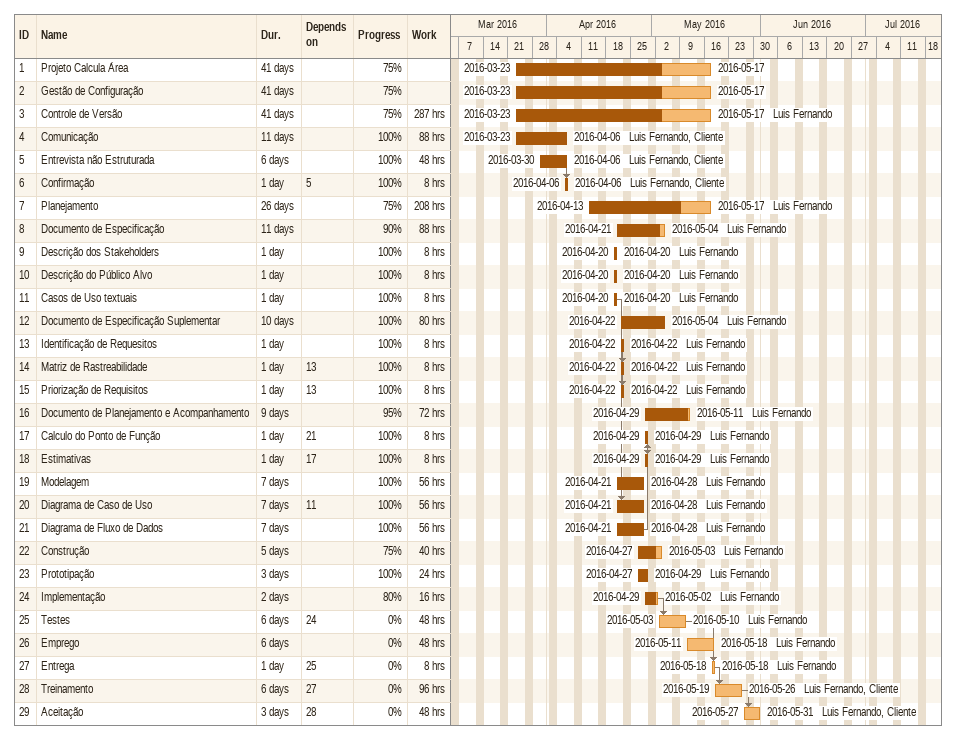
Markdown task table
| ID | Task | Duration | Start | Finish | Predecessors | Resources | % complete | Work (h) |
|---|---|---|---|---|---|---|---|---|
| 1 | Projeto Calcula Área | 41d | 2016-03-23 | 2016-05-17 |  |  | 75 |  |
| 2 | Gestão de Configuração | 41d | 2016-03-23 | 2016-05-17 |  |  | 75 |  |
| 3 | Controle de Versão | 41d | 2016-03-23 | 2016-05-17 |  | Luis Fernando | 75 | 287 |
| 4 | Comunicação | 11d | 2016-03-23 | 2016-04-06 |  | Luis Fernando, Cliente | 100 | 88 |
| 5 | Entrevista não Estruturada | 6d | 2016-03-30 | 2016-04-06 |  | Luis Fernando, Cliente | 100 | 48 |
| 6 | Confirmação | 1d | 2016-04-06 | 2016-04-06 | 5 | Luis Fernando, Cliente | 100 | 8 |
| 7 | Planejamento | 26d | 2016-04-13 | 2016-05-17 |  | Luis Fernando | 75 | 208 |
| 8 | Documento de Especificação | 11d | 2016-04-21 | 2016-05-04 |  | Luis Fernando | 90 | 88 |
| 9 | Descrição dos Stakeholders | 1d | 2016-04-20 | 2016-04-20 |  | Luis Fernando | 100 | 8 |
| 10 | Descrição do Público Alvo | 1d | 2016-04-20 | 2016-04-20 |  | Luis Fernando | 100 | 8 |
| 11 | Casos de Uso textuais | 1d | 2016-04-20 | 2016-04-20 |  | Luis Fernando | 100 | 8 |
| 12 | Documento de Especificação Suplementar | 10d | 2016-04-22 | 2016-05-04 |  | Luis Fernando | 100 | 80 |
| 13 | Identificação de Requesitos | 1d | 2016-04-22 | 2016-04-22 |  | Luis Fernando | 100 | 8 |
| 14 | Matriz de Rastreabilidade | 1d | 2016-04-22 | 2016-04-22 | 13 | Luis Fernando | 100 | 8 |
| 15 | Priorização de Requisitos | 1d | 2016-04-22 | 2016-04-22 | 13 | Luis Fernando | 100 | 8 |
| 16 | Documento de Planejamento e Acompanhamento | 9d | 2016-04-29 | 2016-05-11 |  | Luis Fernando | 95 | 72 |
| 17 | Calculo do Ponto de Função | 1d | 2016-04-29 | 2016-04-29 | 21 | Luis Fernando | 100 | 8 |
| 18 | Estimativas | 1d | 2016-04-29 | 2016-04-29 | 17 | Luis Fernando | 100 | 8 |
| 19 | Modelagem | 7d | 2016-04-21 | 2016-04-28 |  | Luis Fernando | 100 | 56 |
| 20 | Diagrama de Caso de Uso | 7d | 2016-04-21 | 2016-04-28 | 11 | Luis Fernando | 100 | 56 |
| 21 | Diagrama de Fluxo de Dados | 7d | 2016-04-21 | 2016-04-28 |  | Luis Fernando | 100 | 56 |
| 22 | Construção | 5d | 2016-04-27 | 2016-05-03 |  | Luis Fernando | 75 | 40 |
| 23 | Prototipação | 3d | 2016-04-27 | 2016-04-29 |  | Luis Fernando | 100 | 24 |
| 24 | Implementação | 2d | 2016-04-29 | 2016-05-02 |  | Luis Fernando | 80 | 16 |
| 25 | Testes | 6d | 2016-05-03 | 2016-05-10 | 24 | Luis Fernando | 0 | 48 |
| 26 | Emprego | 6d | 2016-05-11 | 2016-05-18 |  | Luis Fernando | 0 | 48 |
| 27 | Entrega | 1d | 2016-05-18 | 2016-05-18 | 25 | Luis Fernando | 0 | 8 |
| 28 | Treinamento | 6d | 2016-05-19 | 2016-05-26 | 27 | Luis Fernando, Cliente | 0 | 96 |
| 29 | Aceitação | 3d | 2016-05-27 | 2016-05-31 | 28 | Luis Fernando, Cliente | 0 | 48 |
